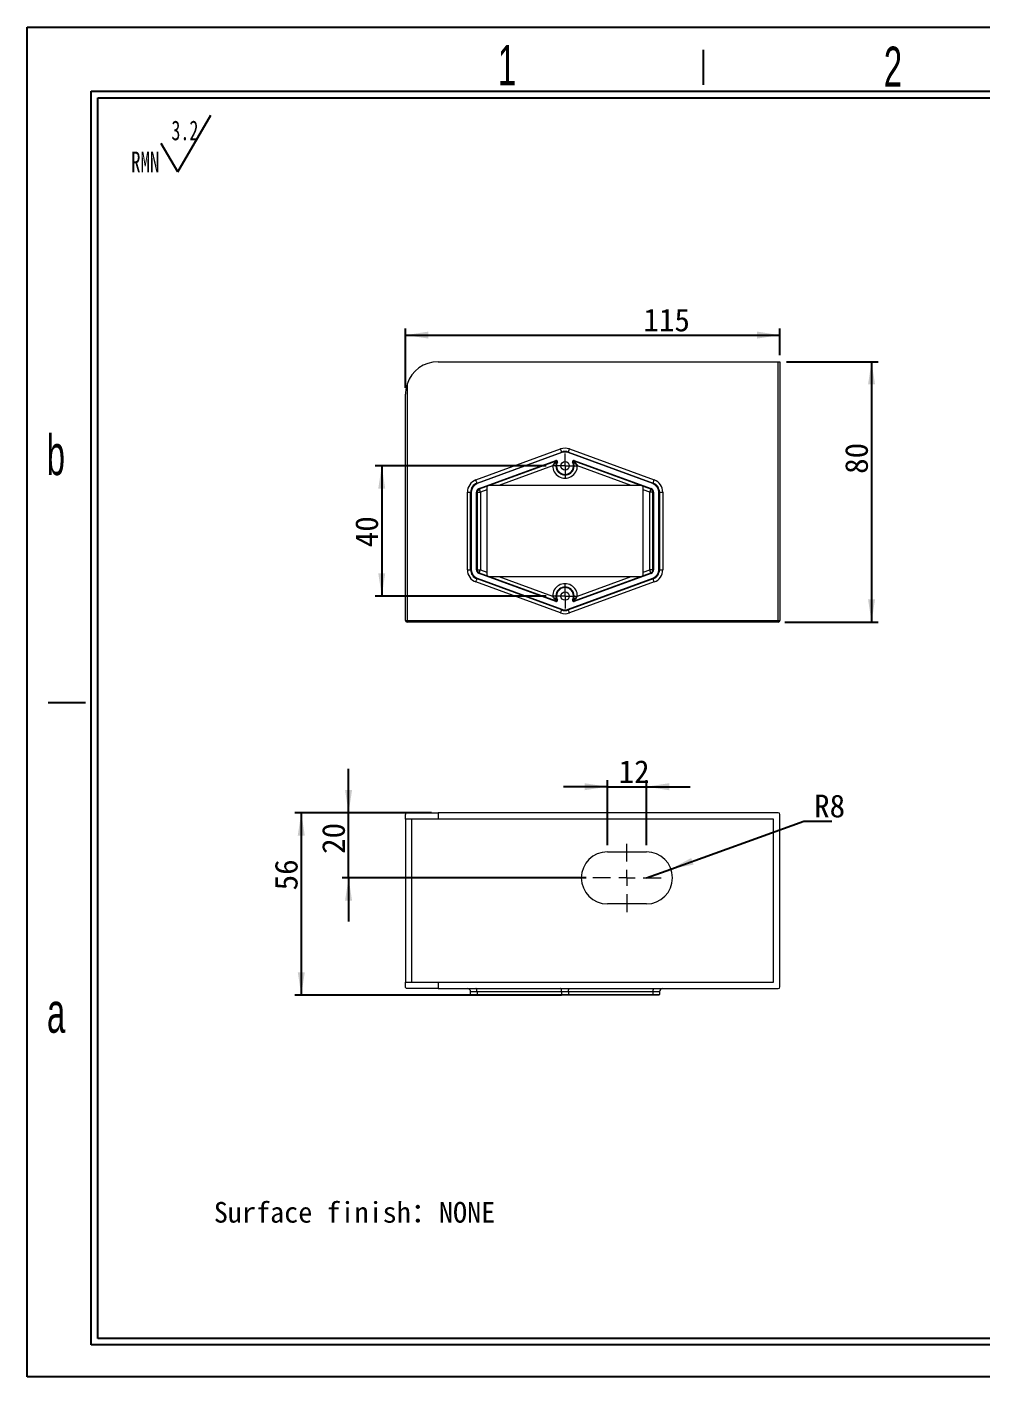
# Model space of a CAD drawing. Header units: millimetres. Extents: x 2 to 295, y 1 to 209.
# Drawn here: x 1.8 to 148.5, y 1.3 to 208.7 of the extents above; entities that cross this region are included whole.
import ezdxf

# ---------------------------------------------------------------- set-up
doc = ezdxf.new("R2010")
doc.units = ezdxf.units.MM
doc.linetypes.add('CENTER', pattern=[10.16, 6.35, -1.27, 1.27, -1.27])
doc.layers.add('DIM', color=5, linetype='Continuous')
doc.layers.add('SLD-0', color=179, linetype='Continuous')
doc.layers.add('中心线', color=1, linetype='CENTER', lineweight=15)
doc.styles.add('SLDTEXTSTYLE0', font='SIMSUN.TTC', dxfattribs={"width": 0.67})
doc.styles.add('SLDTEXTSTYLE14', font='SIMSUN.TTC')
doc.styles.add('SLDTEXTSTYLE2', font='SIMSUN.TTC', dxfattribs={"bigfont": 'bigfont'})
doc.styles.add('SLDTEXTSTYLE5', font='GOTHIC.TTF', dxfattribs={"width": 0.61171})
doc.dimstyles.new('SLDDIMSTYLE0', dxfattribs={"dimtxt": 3.5, "dimasz": 3.5, "dimexe": 0, "dimexo": 0.0625, "dimgap": 0.875, "dimtad": 2, "dimlfac": 2, "dimrnd": 1e-09, "dimzin": 12, "dimdsep": 46, "dimtxsty": 'SLDTEXTSTYLE0', "dimsah": 1, "dimcen": 0.09, "dimadec": 0, "dimazin": 3, "dimtfac": 1, "dimtofl": 0, "dimtmove": 0, "dimatfit": 3, "dimfxl": 0, "dimfrac": 2, "dimtolj": 1, "dimtzin": 12, "dimarcsym": 0})
doc.dimstyles.new('SLDDIMSTYLE1', dxfattribs={"dimtxt": 3.5, "dimasz": 3.5, "dimexe": 0, "dimexo": 0.0625, "dimgap": 0.875, "dimtad": 2, "dimlfac": 2, "dimrnd": 1e-09, "dimzin": 12, "dimdsep": 46, "dimtxsty": 'SLDTEXTSTYLE0', "dimsah": 1, "dimcen": 0.09, "dimadec": 0, "dimazin": 3, "dimtfac": 1, "dimtmove": 0, "dimatfit": 0, "dimfxl": 0, "dimfrac": 2, "dimtolj": 1, "dimtzin": 12, "dimarcsym": 0})
doc.dimstyles.new('SLDDIMSTYLE2', dxfattribs={"dimtxt": 3.5, "dimasz": 3.5, "dimexe": 0, "dimexo": 0.0625, "dimgap": 0.875, "dimtad": 0, "dimtih": 1, "dimtoh": 1, "dimlfac": 2, "dimrnd": 1e-09, "dimzin": 12, "dimdsep": 46, "dimtxsty": 'SLDTEXTSTYLE0', "dimsah": 1, "dimcen": 0, "dimadec": 0, "dimazin": 3, "dimtfac": 1, "dimtofl": 0, "dimtmove": 0, "dimatfit": 3, "dimfxl": 0, "dimfrac": 2, "dimtolj": 1, "dimtzin": 12, "dimarcsym": 0})

# ---------------------------------------------------------------- blocks, each defined once
blk = doc.blocks.new('SW_NOTE_0')
at = {"layer": 'SLD-0', "color": 0}
for q in [(12.27, 9.26), (4.6, 4.92)]:
    blk.add_line((7.16, 0.59), q, dxfattribs=at)
at = {"layer": 'SLD-0', "color": 0, "attachment_point": 1, "style": 'SLDTEXTSTYLE0'}
for s, insert, char_height in [('3.2', (6.19, 8.45), 3.032), ('RMN', (0, 3.69), 3.175)]:
    blk.add_mtext(s, dxfattribs=dict(at, insert=insert, char_height=char_height))
blk = doc.blocks.new('_D')
at = {"layer": 'DIM'}
for p, q in [((81.53, 141.26), (55.29, 141.26)), ((56.29, 141.26), (56.29, 121.26)), ((81.53, 121.26), (55.29, 121.26))]:
    blk.add_line(p, q, dxfattribs=at)
for points in [[(56.29, 141.26), (55.75, 137.76), (56.82, 137.76)], [(56.29, 121.26), (56.82, 124.76), (55.75, 124.76)]]:
    blk.add_solid(points, dxfattribs=at)
at = {"layer": 'DIM', "insert": (52.21, 128.76), "char_height": 3.5, "attachment_point": 1, "rotation": 90, "style": 'SLDTEXTSTYLE14'}
blk.add_mtext('40', dxfattribs=at)
blk = doc.blocks.new('_D_1')
at = {"layer": 'DIM'}
for p, q in [((59.93, 153.26), (59.93, 162.34)), ((117.43, 158.26), (117.43, 162.34)), ((59.93, 161.34), (117.43, 161.34))]:
    blk.add_line(p, q, dxfattribs=at)
for points in [[(59.93, 161.34), (63.43, 160.81), (63.43, 161.88)], [(117.43, 161.34), (113.93, 161.88), (113.93, 160.81)]]:
    blk.add_solid(points, dxfattribs=at)
at = {"layer": 'DIM', "insert": (96.47, 165.42), "char_height": 3.5, "attachment_point": 1, "style": 'SLDTEXTSTYLE14'}
blk.add_mtext('115', dxfattribs=at)
blk = doc.blocks.new('_D_2')
at = {"layer": 'DIM'}
for p, q in [((118.43, 157.26), (132.5, 157.26)), ((131.5, 157.26), (131.5, 117.26)), ((118.18, 117.26), (132.5, 117.26))]:
    blk.add_line(p, q, dxfattribs=at)
for points in [[(131.5, 157.26), (130.96, 153.76), (132.04, 153.76)], [(131.5, 117.26), (132.04, 120.76), (130.96, 120.76)]]:
    blk.add_solid(points, dxfattribs=at)
at = {"layer": 'DIM', "insert": (127.43, 140.03), "char_height": 3.5, "attachment_point": 1, "rotation": 90, "style": 'SLDTEXTSTYLE14'}
blk.add_mtext('80', dxfattribs=at)
blk = doc.blocks.new('SW_CENTERMARKSYMBOL_0')
at = {"layer": '中心线', "color": 0}
for p, q in [((-1.25, 0), (-1.9, 0)), ((0, 0), (-1.25, 0)), ((0, 1.25), (0, 1.9)), ((0, 0), (0, 1.25)), ((0, 0), (0, -1.25)), ((0, 0), (1.25, 0)), ((1.25, 0), (1.9, 0)), ((0, -1.25), (0, -1.9))]:
    blk.add_line(p, q, dxfattribs=at)
blk = doc.blocks.new('SW_CENTERMARKSYMBOL_1')
at = {"layer": '中心线', "color": 0}
for p, q in [((-1.25, 0), (-1.9, 0)), ((0, 0), (-1.25, 0)), ((0, 1.25), (0, 1.9)), ((0, 0), (0, 1.25)), ((0, 0), (0, -1.25)), ((0, 0), (1.25, 0)), ((1.25, 0), (1.9, 0)), ((0, -1.25), (0, -1.9))]:
    blk.add_line(p, q, dxfattribs=at)
blk = doc.blocks.new('SW_CENTERMARKSYMBOL_2')
at = {"layer": '中心线', "color": 0}
for p, q in [((-1.25, 0), (-1.9, 0)), ((0, 0), (-1.25, 0)), ((0, 1.25), (0, 1.9)), ((0, 0), (0, 1.25)), ((0, 0), (0, -1.25)), ((0, 0), (1.25, 0)), ((1.25, 0), (1.9, 0)), ((0, -1.25), (0, -1.9))]:
    blk.add_line(p, q, dxfattribs=at)
blk = doc.blocks.new('SW_CENTERMARKSYMBOL_3')
at = {"layer": '中心线', "color": 0}
for p, q in [((-1.25, 0), (-1.9, 0)), ((0, 0), (-1.25, 0)), ((0, 1.25), (0, 1.9)), ((0, 0), (0, 1.25)), ((0, 0), (0, -1.25)), ((0, 0), (1.25, 0)), ((1.25, 0), (1.9, 0)), ((0, -1.25), (0, -1.9))]:
    blk.add_line(p, q, dxfattribs=at)
blk = doc.blocks.new('_D_5')
at = {"layer": 'DIM'}
for p, q in [((100.69, 79.33), (121.09, 86.69)), ((121.09, 86.69), (125.4, 86.69)), ((96.93, 77.97), (100.69, 79.33))]:
    blk.add_line(p, q, dxfattribs=at)
blk.add_solid([(100.69, 79.33), (104.17, 80.01), (103.8, 81.02)], dxfattribs=at)
at = {"layer": 'DIM', "insert": (122.68, 90.76), "char_height": 3.5, "attachment_point": 1, "style": 'SLDTEXTSTYLE14'}
blk.add_mtext('R8', dxfattribs=at)
blk = doc.blocks.new('_D_6')
at = {"layer": 'DIM'}
for p, q in [((90.93, 91.97), (84.2, 91.97)), ((90.93, 82.97), (90.93, 92.97)), ((90.93, 91.97), (96.93, 91.97)), ((96.93, 82.97), (96.93, 92.97)), ((96.93, 91.97), (103.66, 91.97))]:
    blk.add_line(p, q, dxfattribs=at)
for points in [[(90.93, 91.97), (87.43, 92.51), (87.43, 91.43)], [(96.93, 91.97), (100.43, 91.43), (100.43, 92.51)]]:
    blk.add_solid(points, dxfattribs=at)
at = {"layer": 'DIM', "insert": (92.65, 96.04), "char_height": 3.5, "attachment_point": 1, "style": 'SLDTEXTSTYLE14'}
blk.add_mtext('12', dxfattribs=at)
blk = doc.blocks.new('_D_7')
at = {"layer": 'DIM'}
for p, q in [((51.19, 87.97), (51.19, 94.7)), ((63.93, 87.97), (50.19, 87.97)), ((51.19, 77.97), (51.19, 87.97)), ((87.68, 77.97), (50.19, 77.97)), ((51.19, 77.97), (51.19, 71.24))]:
    blk.add_line(p, q, dxfattribs=at)
for points in [[(51.19, 87.97), (51.73, 91.47), (50.65, 91.47)], [(51.19, 77.97), (50.65, 74.47), (51.73, 74.47)]]:
    blk.add_solid(points, dxfattribs=at)
at = {"layer": 'DIM', "insert": (47.12, 81.65), "char_height": 3.5, "attachment_point": 1, "rotation": 90, "style": 'SLDTEXTSTYLE14'}
blk.add_mtext('20', dxfattribs=at)
blk = doc.blocks.new('_D_8')
at = {"layer": 'DIM'}
for p, q in [((63.93, 87.97), (42.93, 87.97)), ((43.93, 87.97), (43.93, 59.97)), ((83.91, 59.97), (42.93, 59.97))]:
    blk.add_line(p, q, dxfattribs=at)
for points in [[(43.93, 87.97), (43.39, 84.47), (44.47, 84.47)], [(43.93, 59.97), (44.47, 63.47), (43.39, 63.47)]]:
    blk.add_solid(points, dxfattribs=at)
at = {"layer": 'DIM', "insert": (39.86, 76.05), "char_height": 3.5, "attachment_point": 1, "rotation": 90, "style": 'SLDTEXTSTYLE14'}
blk.add_mtext('56', dxfattribs=at)
blk = doc.blocks.new('SW_CENTERMARKSYMBOL_6')
at = {"layer": '中心线', "color": 0}
for p, q in [((0, 2.5), (0, 5.25)), ((-2.5, 0), (-5.25, 0)), ((0, 0), (-1.25, 0)), ((0, 0), (0, 1.25)), ((0, 0), (0, -1.25)), ((0, 0), (1.25, 0)), ((2.5, 0), (5.25, 0)), ((0, -2.5), (0, -5.25))]:
    blk.add_line(p, q, dxfattribs=at)

msp = doc.modelspace()

# ---------------------------------------------------------------- linework, layer by layer
at = {"color": 7, "linetype": 'Continuous', "lineweight": 15}
for p, q in [((64.9308, 157.2565), (117.1808, 157.2565)), ((117.1808, 117.5065), (117.1808, 157.2565)), ((117.1808, 157.2565), (117.4308, 157.2565)), ((117.4308, 157.2565), (117.4308, 117.5065)), ((60.1808, 153.8178), (60.1808, 117.5065)), ((59.9308, 117.5065), (59.9308, 152.2565)), ((70.7423, 139.0866), (83.7423, 143.8533)), ((70.9144, 138.6172), (83.9144, 143.3838)), ((83.9489, 143.29), (70.9489, 138.5233)), ((97.9128, 138.5233), (84.9128, 143.29)), ((84.9472, 143.3838), (97.9472, 138.6172)), ((85.1193, 143.8533), (98.1193, 139.0866)), ((71.2243, 137.7722), (83.0098, 142.0935)), ((83.0442, 141.9996), (71.2587, 137.6783)), ((82.531, 141.2789), (74.2881, 138.2565)), ((97.603, 137.6783), (85.8175, 141.9996)), ((85.8519, 142.0935), (97.6374, 137.7722)), ((94.5736, 138.2565), (86.3307, 141.2789)), ((69.4308, 137.2089), (69.9308, 137.2089)), ((69.4308, 125.3042), (69.4308, 137.2089)), ((69.9308, 137.2089), (70.0308, 137.2089)), ((69.9308, 125.3042), (69.9308, 137.2089)), ((70.0308, 137.2089), (70.0308, 125.3042)), ((70.8308, 125.3042), (70.8308, 137.2089)), ((70.9308, 137.2089), (70.8308, 137.2089)), ((70.9308, 137.2089), (70.9308, 125.3042)), ((70.9308, 137.2089), (71.4308, 137.2089)), ((72.4308, 137.5755), (71.4308, 137.2089)), ((71.4308, 137.2089), (71.4308, 125.3042)), ((72.4308, 138.1081), (72.4308, 137.5755)), ((72.4308, 137.5755), (72.4308, 124.9375)), ((74.2881, 138.2565), (72.8357, 138.2565)), ((94.5736, 138.2565), (74.2881, 138.2565)), ((96.026, 138.2565), (94.5736, 138.2565)), ((96.4308, 137.5755), (96.4308, 138.1081)), ((97.4308, 137.2089), (96.4308, 137.5755)), ((96.4308, 124.9375), (96.4308, 137.5755)), ((97.4308, 125.3042), (97.4308, 137.2089)), ((97.9308, 137.2089), (97.4308, 137.2089)), ((97.9308, 125.3042), (97.9308, 137.2089)), ((98.0308, 137.2089), (97.9308, 137.2089)), ((98.0308, 137.2089), (98.0308, 125.3042)), ((98.8308, 125.3042), (98.8308, 137.2089)), ((98.8308, 137.2089), (98.9308, 137.2089)), ((98.9308, 137.2089), (98.9308, 125.3042)), ((98.9308, 137.2089), (99.4308, 137.2089)), ((99.4308, 137.2089), (99.4308, 125.3042)), ((69.4308, 125.3042), (69.9308, 125.3042)), ((69.9308, 125.3042), (70.0308, 125.3042)), ((70.9308, 125.3042), (70.8308, 125.3042)), ((70.9308, 125.3042), (71.4308, 125.3042)), ((83.0098, 120.4195), (71.2243, 124.7408)), ((71.2587, 124.8347), (83.0442, 120.5134)), ((71.4308, 125.3042), (72.4308, 124.9375)), ((72.4308, 124.9375), (72.4308, 124.4049)), ((85.8175, 120.5134), (97.603, 124.8347)), ((97.6374, 124.7408), (85.8519, 120.4195)), ((96.4308, 124.9375), (97.4308, 125.3042)), ((96.4308, 124.4049), (96.4308, 124.9375)), ((97.9308, 125.3042), (97.4308, 125.3042)), ((98.0308, 125.3042), (97.9308, 125.3042)), ((98.8308, 125.3042), (98.9308, 125.3042)), ((98.9308, 125.3042), (99.4308, 125.3042)), ((83.7423, 118.6597), (70.7423, 123.4264)), ((83.9144, 119.1292), (70.9144, 123.8959)), ((70.9489, 123.9897), (83.9489, 119.2231)), ((72.8357, 124.2565), (74.2881, 124.2565)), ((74.2881, 124.2565), (82.531, 121.2341)), ((74.2881, 124.2565), (94.5736, 124.2565)), ((84.9128, 119.2231), (97.9128, 123.9897)), ((97.9472, 123.8959), (84.9472, 119.1292)), ((98.1193, 123.4264), (85.1193, 118.6597)), ((86.3307, 121.2341), (94.5736, 124.2565)), ((94.5736, 124.2565), (96.026, 124.2565)), ((59.9308, 117.5065), (60.1808, 117.5065)), ((60.1808, 117.5065), (117.1808, 117.5065)), ((60.1808, 117.2565), (60.1808, 117.5065)), ((117.1808, 117.2565), (60.1808, 117.2565)), ((117.1808, 117.5065), (117.4308, 117.5065)), ((117.1808, 117.2565), (117.1808, 117.5065)), ((59.9308, 86.9716), (59.9308, 87.7216)), ((60.1808, 87.9716), (64.9308, 87.9716)), ((64.9308, 87.9716), (64.9308, 86.9716)), ((117.1808, 87.9716), (64.9308, 87.9716)), ((117.4308, 61.2216), (117.4308, 87.7216)), ((64.9308, 86.9716), (59.9308, 86.9716)), ((59.9308, 86.9716), (59.9308, 61.9716)), ((60.9308, 61.9716), (60.9308, 86.9716)), ((116.4308, 86.9716), (64.9308, 86.9716)), ((116.4308, 61.9716), (116.4308, 86.9716)), ((90.9308, 81.9716), (96.9308, 81.9716)), ((96.9308, 73.9716), (90.9308, 73.9716)), ((59.9308, 61.2216), (59.9308, 61.9716)), ((59.9308, 61.9716), (64.9308, 61.9716)), ((64.9308, 60.9716), (60.1808, 60.9716)), ((64.9308, 61.9716), (64.9308, 60.9716)), ((64.9308, 61.9716), (116.4308, 61.9716)), ((64.9308, 60.9716), (117.1808, 60.9716)), ((70.9144, 60.4716), (69.9308, 60.4716)), ((69.9308, 60.0716), (69.9308, 60.4716)), ((83.9144, 60.4716), (70.9144, 60.4716)), ((70.9144, 60.4716), (70.9144, 60.0716)), ((84.9472, 60.4716), (83.9144, 60.4716)), ((83.9144, 60.0716), (83.9144, 60.4716)), ((97.9472, 60.4716), (84.9472, 60.4716)), ((84.9472, 60.4716), (84.9472, 60.0716)), ((97.9472, 60.0716), (97.9472, 60.4716)), ((98.9308, 60.4716), (97.9472, 60.4716)), ((98.9308, 60.4716), (98.9308, 60.0716)), ((69.9308, 60.0716), (70.9144, 60.0716)), ((70.9489, 59.9716), (70.0308, 59.9716)), ((70.9144, 60.0716), (83.9144, 60.0716)), ((83.9489, 59.9716), (70.9489, 59.9716)), ((83.9144, 60.0716), (84.9472, 60.0716)), ((84.9128, 59.9716), (83.9489, 59.9716)), ((97.9128, 59.9716), (84.9128, 59.9716)), ((84.9472, 60.0716), (97.9472, 60.0716)), ((98.8308, 59.9716), (97.9128, 59.9716)), ((97.9472, 60.0716), (98.9308, 60.0716))]:
    msp.add_line(p, q, dxfattribs=at)
at = {"color": 7, "linetype": 'Continuous', "lineweight": 15, "flags": 128}
for points in [[(83.9144, 143.3838), (83.9111, 143.3929), (83.9013, 143.4196), (83.8854, 143.463), (83.864, 143.5213), (83.8379, 143.5925), (83.8082, 143.6736), (83.7759, 143.7617), (83.7423, 143.8533)], [(83.9144, 143.3838), (83.9151, 143.382), (83.9171, 143.3767), (83.9202, 143.368), (83.9245, 143.3563), (83.9297, 143.3421), (83.9357, 143.3259), (83.9422, 143.3083), (83.9489, 143.29)], [(84.9128, 143.29), (84.9195, 143.3083), (84.926, 143.3259), (84.9319, 143.3421), (84.9371, 143.3563), (84.9414, 143.368), (84.9446, 143.3767), (84.9465, 143.382), (84.9472, 143.3838)], [(84.9472, 143.3838), (84.9505, 143.3929), (84.9603, 143.4196), (84.9762, 143.463), (84.9976, 143.5213), (85.0237, 143.5925), (85.0535, 143.6736), (85.0858, 143.7617), (85.1193, 143.8533)], [(83.0442, 141.9996), (83.0435, 142.0014), (83.0416, 142.0068), (83.0384, 142.0155), (83.0341, 142.0271), (83.0289, 142.0414), (83.0229, 142.0576), (83.0165, 142.0752), (83.0098, 142.0935)], [(83.1688, 141.8625), (83.1705, 141.8616), (83.1756, 141.8592), (83.184, 141.8552), (83.1952, 141.8498), (83.2088, 141.8432), (83.2244, 141.8358), (83.2413, 141.8276), (83.2589, 141.8192)], [(85.6929, 141.8625), (85.6912, 141.8616), (85.686, 141.8592), (85.6777, 141.8552), (85.6665, 141.8498), (85.6528, 141.8432), (85.6372, 141.8358), (85.6203, 141.8276), (85.6027, 141.8192)], [(85.8519, 142.0935), (85.8452, 142.0752), (85.8387, 142.0576), (85.8328, 142.0414), (85.8275, 142.0271), (85.8233, 142.0155), (85.8201, 142.0068), (85.8181, 142.0014), (85.8175, 141.9996)], [(70.9144, 138.6172), (70.9111, 138.6262), (70.9013, 138.6529), (70.8854, 138.6963), (70.864, 138.7547), (70.8379, 138.8258), (70.8082, 138.907), (70.7759, 138.995), (70.7423, 139.0866)], [(97.9472, 138.6172), (97.9505, 138.6262), (97.9603, 138.6529), (97.9762, 138.6963), (97.9976, 138.7547), (98.0237, 138.8258), (98.0535, 138.907), (98.0858, 138.995), (98.1193, 139.0866)], [(70.9144, 138.6172), (70.9151, 138.6154), (70.9171, 138.61), (70.9202, 138.6013), (70.9245, 138.5897), (70.9297, 138.5754), (70.9357, 138.5592), (70.9422, 138.5416), (70.9489, 138.5233)], [(71.2587, 137.6783), (71.258, 137.6801), (71.2561, 137.6854), (71.2529, 137.6941), (71.2486, 137.7058), (71.2434, 137.72), (71.2374, 137.7363), (71.231, 137.7539), (71.2243, 137.7722)], [(71.2587, 137.6783), (71.262, 137.6693), (71.2718, 137.6426), (71.2877, 137.5992), (71.3091, 137.5408), (71.3352, 137.4697), (71.365, 137.3885), (71.3972, 137.3004), (71.4308, 137.2089)], [(97.603, 137.6783), (97.5996, 137.6693), (97.5899, 137.6426), (97.5739, 137.5992), (97.5525, 137.5408), (97.5265, 137.4697), (97.4967, 137.3885), (97.4644, 137.3004), (97.4308, 137.2089)], [(97.6374, 137.7722), (97.6307, 137.7539), (97.6242, 137.7363), (97.6183, 137.72), (97.613, 137.7058), (97.6088, 137.6941), (97.6056, 137.6854), (97.6036, 137.6801), (97.603, 137.6783)], [(97.9128, 138.5233), (97.9195, 138.5416), (97.926, 138.5592), (97.9319, 138.5754), (97.9371, 138.5897), (97.9414, 138.6013), (97.9446, 138.61), (97.9465, 138.6154), (97.9472, 138.6172)], [(71.2587, 124.8347), (71.258, 124.8329), (71.2561, 124.8276), (71.2529, 124.8189), (71.2486, 124.8072), (71.2434, 124.793), (71.2374, 124.7768), (71.231, 124.7592), (71.2243, 124.7408)], [(71.2587, 124.8347), (71.262, 124.8437), (71.2718, 124.8705), (71.2877, 124.9138), (71.3091, 124.9722), (71.3352, 125.0434), (71.365, 125.1245), (71.3972, 125.2126), (71.4308, 125.3042)], [(97.603, 124.8347), (97.5996, 124.8437), (97.5899, 124.8705), (97.5739, 124.9138), (97.5525, 124.9722), (97.5265, 125.0434), (97.4967, 125.1245), (97.4644, 125.2126), (97.4308, 125.3042)], [(97.6374, 124.7408), (97.6307, 124.7592), (97.6242, 124.7768), (97.6183, 124.793), (97.613, 124.8072), (97.6088, 124.8189), (97.6056, 124.8276), (97.6036, 124.8329), (97.603, 124.8347)], [(70.7423, 123.4264), (70.7759, 123.518), (70.8082, 123.6061), (70.8379, 123.6872), (70.864, 123.7584), (70.8854, 123.8167), (70.9013, 123.8601), (70.9111, 123.8868), (70.9144, 123.8959)], [(70.9144, 123.8959), (70.9151, 123.8977), (70.9171, 123.903), (70.9202, 123.9117), (70.9245, 123.9234), (70.9297, 123.9376), (70.9357, 123.9538), (70.9422, 123.9714), (70.9489, 123.9897)], [(97.9128, 123.9897), (97.9195, 123.9714), (97.926, 123.9538), (97.9319, 123.9376), (97.9371, 123.9234), (97.9414, 123.9117), (97.9446, 123.903), (97.9465, 123.8977), (97.9472, 123.8959)], [(98.1193, 123.4264), (98.0858, 123.518), (98.0535, 123.6061), (98.0237, 123.6872), (97.9976, 123.7584), (97.9762, 123.8167), (97.9603, 123.8601), (97.9505, 123.8868), (97.9472, 123.8959)], [(83.0442, 120.5134), (83.0435, 120.5116), (83.0416, 120.5062), (83.0384, 120.4976), (83.0341, 120.4859), (83.0289, 120.4717), (83.0229, 120.4554), (83.0165, 120.4378), (83.0098, 120.4195)], [(83.2589, 120.6938), (83.2413, 120.6854), (83.2244, 120.6773), (83.2088, 120.6698), (83.1952, 120.6632), (83.184, 120.6578), (83.1756, 120.6538), (83.1705, 120.6514), (83.1688, 120.6506)], [(85.6027, 120.6938), (85.6203, 120.6854), (85.6372, 120.6773), (85.6528, 120.6698), (85.6665, 120.6632), (85.6777, 120.6578), (85.686, 120.6538), (85.6912, 120.6514), (85.6929, 120.6506)], [(85.8519, 120.4195), (85.8452, 120.4378), (85.8387, 120.4554), (85.8328, 120.4717), (85.8275, 120.4859), (85.8233, 120.4976), (85.8201, 120.5062), (85.8181, 120.5116), (85.8175, 120.5134)], [(83.7423, 118.6597), (83.7759, 118.7513), (83.8082, 118.8394), (83.8379, 118.9206), (83.864, 118.9917), (83.8854, 119.0501), (83.9013, 119.0935), (83.9111, 119.1202), (83.9144, 119.1292)], [(83.9144, 119.1292), (83.9151, 119.131), (83.9171, 119.1363), (83.9202, 119.145), (83.9245, 119.1567), (83.9297, 119.1709), (83.9357, 119.1871), (83.9422, 119.2048), (83.9489, 119.2231)], [(84.9128, 119.2231), (84.9195, 119.2048), (84.926, 119.1871), (84.9319, 119.1709), (84.9371, 119.1567), (84.9414, 119.145), (84.9446, 119.1363), (84.9465, 119.131), (84.9472, 119.1292)], [(85.1193, 118.6597), (85.0858, 118.7513), (85.0535, 118.8394), (85.0237, 118.9206), (84.9976, 118.9917), (84.9762, 119.0501), (84.9603, 119.0935), (84.9505, 119.1202), (84.9472, 119.1292)], [(70.9144, 60.4716), (70.9111, 60.5692), (70.9013, 60.663), (70.8854, 60.7494), (70.864, 60.8252), (70.8379, 60.8874), (70.8082, 60.9336), (70.7759, 60.962), (70.7423, 60.9716)], [(83.9144, 60.4716), (83.9111, 60.5692), (83.9013, 60.663), (83.8854, 60.7494), (83.864, 60.8252), (83.8379, 60.8874), (83.8082, 60.9336), (83.7759, 60.962), (83.7423, 60.9716)], [(84.9472, 60.4716), (84.9505, 60.5692), (84.9603, 60.663), (84.9762, 60.7494), (84.9976, 60.8252), (85.0237, 60.8874), (85.0535, 60.9336), (85.0858, 60.962), (85.1193, 60.9716)], [(97.9472, 60.4716), (97.9505, 60.5692), (97.9603, 60.663), (97.9762, 60.7494), (97.9976, 60.8252), (98.0237, 60.8874), (98.0535, 60.9336), (98.0858, 60.962), (98.1193, 60.9716)], [(70.9144, 60.0716), (70.9151, 60.0521), (70.9171, 60.0334), (70.9202, 60.0161), (70.9245, 60.0009), (70.9297, 59.9885), (70.9357, 59.9792), (70.9422, 59.9735), (70.9489, 59.9716)], [(83.9144, 60.0716), (83.9151, 60.0521), (83.9171, 60.0334), (83.9202, 60.0161), (83.9245, 60.0009), (83.9297, 59.9885), (83.9357, 59.9792), (83.9422, 59.9735), (83.9489, 59.9716)], [(84.9128, 59.9716), (84.9195, 59.9735), (84.926, 59.9792), (84.9319, 59.9885), (84.9371, 60.0009), (84.9414, 60.0161), (84.9446, 60.0334), (84.9465, 60.0521), (84.9472, 60.0716)], [(97.9128, 59.9716), (97.9195, 59.9735), (97.926, 59.9792), (97.9319, 59.9885), (97.9371, 60.0009), (97.9414, 60.0161), (97.9446, 60.0334), (97.9465, 60.0521), (97.9472, 60.0716)]]:
    msp.add_lwpolyline(points, dxfattribs=at)
at = {"color": 7, "linetype": 'Continuous', "lineweight": 15}
for centre in [(84.4308, 141.2565), (84.4308, 121.2565)]:
    msp.add_circle(centre, 0.65, dxfattribs=at)
for centre, radius, start, end in [((64.9308, 152.2565), 5, 90, 161.805128), ((84.4308, 141.9755), 2, 69.863697, 110.136303), ((84.4308, 141.9755), 1.5, 69.863697, 110.136303), ((84.4308, 141.9755), 1.4, 69.863697, 110.136303), ((84.4308, 141.2565), 1.9, 179.324682, 0.675318), ((83.0786, 141.9058), 0.2, 334.352872, 110.136303), ((84.4308, 141.2565), 1.4, 154.352872, 25.647128), ((83.0786, 141.9058), 0.1, 334.352872, 110.136303), ((84.4308, 141.2565), 1.3, 154.352872, 25.647128), ((85.783, 141.9058), 0.2, 69.863697, 205.647128), ((85.783, 141.9058), 0.1, 69.863697, 205.647128), ((71.4308, 137.2089), 2, 110.136303, 180), ((97.4308, 137.2089), 2, 0, 69.863697), ((71.4308, 137.2089), 1.5, 110.136303, 180), ((71.4308, 137.2089), 1.4, 110.136303, 180), ((71.4308, 137.2089), 0.6, 110.136303, 180), ((71.4308, 137.2089), 0.5, 110.136303, 180), ((97.4308, 137.2089), 0.5, 360, 69.863697), ((97.4308, 137.2089), 0.6, 360, 69.863697), ((97.4308, 137.2089), 1.4, 0, 69.863697), ((97.4308, 137.2089), 1.5, 0, 69.863697), ((71.4308, 125.3042), 2, 180, 249.863697), ((71.4308, 125.3042), 1.5, 180, 249.863697), ((71.4308, 125.3042), 1.4, 180, 249.863697), ((71.4308, 125.3042), 0.6, 180, 249.863697), ((71.4308, 125.3042), 0.5, 180, 249.863697), ((97.4308, 125.3042), 0.5, 290.136303, 0), ((97.4308, 125.3042), 0.6, 290.136303, 0), ((97.4308, 125.3042), 1.4, 290.136303, 0), ((97.4308, 125.3042), 1.5, 290.136303, 0), ((97.4308, 125.3042), 2, 290.136303, 0), ((84.4308, 121.2565), 1.9, 359.324682, 180.675318), ((84.4308, 121.2565), 1.4, 334.352872, 205.647128), ((84.4308, 121.2565), 1.3, 334.352872, 205.647128), ((83.0786, 120.6073), 0.2, 249.863697, 25.647128), ((83.0786, 120.6073), 0.1, 249.863697, 25.647128), ((85.783, 120.6073), 0.2, 154.352872, 290.136303), ((85.783, 120.6073), 0.1, 154.352872, 290.136303), ((84.4308, 120.5375), 2, 249.863697, 290.136303), ((84.4308, 120.5375), 1.5, 249.863697, 290.136303), ((84.4308, 120.5375), 1.4, 249.863697, 290.136303), ((60.1808, 117.5065), 0.25, 180, 270), ((117.1808, 117.5065), 0.25, 270, 0), ((117.1808, 87.7216), 0.25, 0, 90), ((90.9308, 77.9716), 4, 90, 270), ((96.9308, 77.9716), 4, 270, 90), ((69.4308, 60.4716), 0.5, 0, 90), ((99.4308, 60.4716), 0.5, 90, 180), ((117.1808, 61.2216), 0.25, 270, 0), ((70.0308, 60.0716), 0.1, 180, 270), ((98.8308, 60.0716), 0.1, 270, 0)]:
    msp.add_arc(centre, radius, start, end, dxfattribs=at)
for points, knots in [([(60.1808, 153.8178), (60.1387, 153.6896), (60.1021, 153.5607), (60.0393, 153.3009), (60.0133, 153.1703), (59.9513, 152.7797), (59.9308, 152.5188), (59.9308, 152.2565)], [0, 0, 0, 0, 0.25, 0.25, 0.5, 0.5, 1, 1, 1, 1]), ([(83.0442, 141.9996), (83.0442, 141.9996), (83.034, 141.9887), (83.003, 141.9546), (82.9824, 141.9315), (82.9162, 141.8541), (82.8671, 141.793), (82.7679, 141.6593), (82.7183, 141.5873), (82.6224, 141.4377), (82.576, 141.3598), (82.531, 141.2789)], [0, 0, 0, 0, 0.125, 0.125, 0.25, 0.25, 0.5, 0.5, 0.75, 0.75, 1, 1, 1, 1]), ([(83.1688, 141.8625), (83.1688, 141.8625), (83.1576, 141.8545), (83.1226, 141.8287), (83.099, 141.811), (83.0212, 141.7508), (82.9618, 141.7024), (82.8389, 141.5946), (82.7759, 141.5357), (82.6524, 141.4123), (82.5914, 141.3473), (82.531, 141.2789)], [0, 0, 0, 0, 0.125, 0.125, 0.25, 0.25, 0.5, 0.5, 0.75, 0.75, 1, 1, 1, 1]), ([(85.6929, 141.8625), (85.6929, 141.8625), (85.704, 141.8545), (85.739, 141.8287), (85.7627, 141.811), (85.8404, 141.7508), (85.8999, 141.7024), (86.0228, 141.5946), (86.0857, 141.5357), (86.2093, 141.4123), (86.2703, 141.3473), (86.3307, 141.2789)], [0, 0, 0, 0, 0.125, 0.125, 0.25, 0.25, 0.5, 0.5, 0.75, 0.75, 1, 1, 1, 1]), ([(85.8175, 141.9996), (85.8175, 141.9996), (85.8277, 141.9887), (85.8587, 141.9546), (85.8792, 141.9315), (85.9454, 141.8541), (85.9946, 141.793), (86.0937, 141.6593), (86.1434, 141.5873), (86.2392, 141.4377), (86.2856, 141.3598), (86.3307, 141.2789)], [0, 0, 0, 0, 0.125, 0.125, 0.25, 0.25, 0.5, 0.5, 0.75, 0.75, 1, 1, 1, 1]), ([(83.0442, 120.5134), (83.0442, 120.5134), (83.034, 120.5243), (83.003, 120.5584), (82.9824, 120.5816), (82.9162, 120.6589), (82.8671, 120.7201), (82.7679, 120.8538), (82.7183, 120.9257), (82.6224, 121.0753), (82.576, 121.1532), (82.531, 121.2341)], [0, 0, 0, 0, 0.125, 0.125, 0.25, 0.25, 0.5, 0.5, 0.75, 0.75, 1, 1, 1, 1]), ([(83.1688, 120.6506), (83.1688, 120.6506), (83.1576, 120.6585), (83.1226, 120.6843), (83.099, 120.702), (83.0212, 120.7622), (82.9618, 120.8107), (82.8389, 120.9184), (82.7759, 120.9773), (82.6524, 121.1008), (82.5914, 121.1657), (82.531, 121.2341)], [0, 0, 0, 0, 0.125, 0.125, 0.25, 0.25, 0.5, 0.5, 0.75, 0.75, 1, 1, 1, 1]), ([(85.6929, 120.6506), (85.6929, 120.6506), (85.704, 120.6585), (85.739, 120.6843), (85.7627, 120.702), (85.8404, 120.7622), (85.8999, 120.8107), (86.0228, 120.9184), (86.0857, 120.9773), (86.2093, 121.1008), (86.2703, 121.1657), (86.3307, 121.2341)], [0, 0, 0, 0, 0.125, 0.125, 0.25, 0.25, 0.5, 0.5, 0.75, 0.75, 1, 1, 1, 1]), ([(85.8175, 120.5134), (85.8175, 120.5134), (85.8277, 120.5243), (85.8587, 120.5584), (85.8792, 120.5816), (85.9454, 120.6589), (85.9946, 120.7201), (86.0937, 120.8538), (86.1434, 120.9257), (86.2392, 121.0753), (86.2856, 121.1532), (86.3307, 121.2341)], [0, 0, 0, 0, 0.125, 0.125, 0.25, 0.25, 0.5, 0.5, 0.75, 0.75, 1, 1, 1, 1]), ([(60.1808, 87.9716), (60.1387, 87.9716), (60.1021, 87.9615), (60.0393, 87.9306), (60.0133, 87.9098), (59.9513, 87.8389), (59.9308, 87.7803), (59.9308, 87.7216)], [0, 0, 0, 0, 0.25, 0.25, 0.5, 0.5, 1, 1, 1, 1]), ([(60.1808, 60.9716), (60.1387, 60.9716), (60.1021, 60.9818), (60.0393, 61.0126), (60.0133, 61.0335), (59.9513, 61.1043), (59.9308, 61.163), (59.9308, 61.2216)], [0, 0, 0, 0, 0.25, 0.25, 0.5, 0.5, 1, 1, 1, 1])]:
    msp.add_open_spline(points, degree=3, knots=knots, dxfattribs=at)
at = {"layer": 'SLD-0'}
for p, q in [((1.812, 208.6737), (295.1066, 208.6737)), ((1.812, 1.2938), (1.812, 208.6737)), ((12.6748, 7.2189), (12.6748, 197.811)), ((12.6748, 197.811), (289.1814, 197.811)), ((289.1814, 7.2189), (12.6748, 7.2189)), ((295.1066, 1.2938), (1.812, 1.2938))]:
    msp.add_line(p, q, dxfattribs=at)
at = {"layer": 'SLD-0', "color": 6, "linetype": 'Continuous'}
for p, q in [((105.701, 199.786), (105.701, 205.1695)), ((11.6873, 6.2314), (11.6873, 198.7985)), ((11.6873, 198.7985), (290.1689, 198.7985)), ((10.8046, 104.8527), (5.0681, 104.8527)), ((290.1689, 6.2314), (11.6873, 6.2314))]:
    msp.add_line(p, q, dxfattribs=at)

# ---------------------------------------------------------------- block references
at = {"layer": 'SLD-0'}
msp.add_blockref('SW_NOTE_0', (17.795, 185.8578), dxfattribs=at)
at = {"layer": '中心线'}
for name, p in [('SW_CENTERMARKSYMBOL_1', (84.4308, 141.2565)), ('SW_CENTERMARKSYMBOL_3', (84.4308, 141.2565)), ('SW_CENTERMARKSYMBOL_0', (84.4308, 121.2565)), ('SW_CENTERMARKSYMBOL_2', (84.4308, 121.2565)), ('SW_CENTERMARKSYMBOL_6', (93.9308, 77.9716))]:
    msp.add_blockref(name, p, dxfattribs=at)

# ---------------------------------------------------------------- texts
at = {"color": 7, "linetype": 'Continuous', "lineweight": 0, "insert": (30.505, 28.1792), "char_height": 3.175, "attachment_point": 1, "style": 'SLDTEXTSTYLE2'}
msp.add_mtext('Surface finish\\M+18146NONE', dxfattribs=at)
at = {"layer": 'SLD-0', "char_height": 6.172, "attachment_point": 1, "style": 'SLDTEXTSTYLE5'}
for s, insert in [('1', (74.111, 205.8988)), ('2', (133.3881, 205.6552)), ('b', (4.8346, 146.0194)), ('a', (4.8798, 60.3511))]:
    msp.add_mtext(s, dxfattribs=dict(at, insert=insert))

# ---------------------------------------------------------------- dimensions: what is measured, and where the dimension line sits
at = {"layer": 'DIM'}
for base, p1, p2, dimstyle, picture, middle in [((117.4308, 161.3436), (59.9308, 152.2565), (117.4308, 157.2565), 'SLDDIMSTYLE0', '_D_1', (98.5128, 161.3436)), ((96.9308, 91.9714), (90.9308, 81.9716), (96.9308, 81.9716), 'SLDDIMSTYLE1', '_D_6', (94.0147, 91.9714))]:
    dim = msp.add_linear_dim(base=base, p1=p1, p2=p2, dimstyle=dimstyle, dxfattribs=at)
    dim.commit()
    dim.dimension.update_dxf_attribs({"geometry": picture, "text_midpoint": middle, "dimtype": 160})
for base, p1, p2, dimstyle, picture, middle in [((131.5009, 117.2565), (117.4308, 157.2565), (117.1808, 117.2565), 'SLDDIMSTYLE0', '_D_2', (131.5009, 141.3875)), ((56.2855, 121.2565), (82.5308, 141.2565), (82.5308, 121.2565), 'SLDDIMSTYLE0', '_D', (56.2855, 130.1215)), ((51.1929, 87.9716), (88.6808, 77.9716), (64.9308, 87.9716), 'SLDDIMSTYLE1', '_D_7', (51.1929, 83.0133)), ((43.9308, 59.9716), (64.9308, 87.9716), (84.9128, 59.9716), 'SLDDIMSTYLE0', '_D_8', (43.9308, 77.4117))]:
    dim = msp.add_linear_dim(base=base, p1=p1, p2=p2, angle=90, dimstyle=dimstyle, dxfattribs=at)
    dim.commit()
    dim.dimension.update_dxf_attribs({"geometry": picture, "text_midpoint": middle, "dimtype": 160})
dim = msp.add_radius_dim(center=(96.9308, 77.9716), mpoint=(100.6935, 79.3288), dimstyle='SLDDIMSTYLE2', dxfattribs=at)
dim.commit()
dim.dimension.update_dxf_attribs({"geometry": '_D_5', "text_midpoint": (124.0392, 88.7229), "dimtype": 164})

doc.saveas('drawing.dxf')
